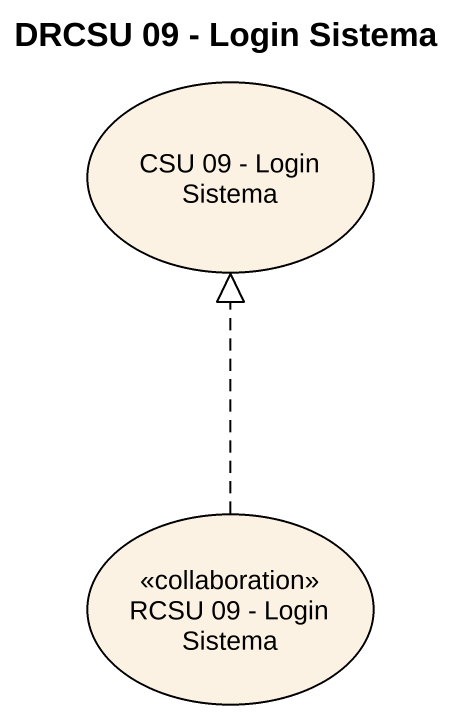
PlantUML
@startuml
title DRCSU 09 - Login Sistema
usecase "CSU 09 - Login Sistema" as CSU_09_Login_Sistema
usecase "RCSU 09 - Login Sistema" as RCSU_09_Login_Sistema <<collaboration>>
RCSU_09_Login_Sistema .up.|> CSU_09_Login_Sistema
@enduml
